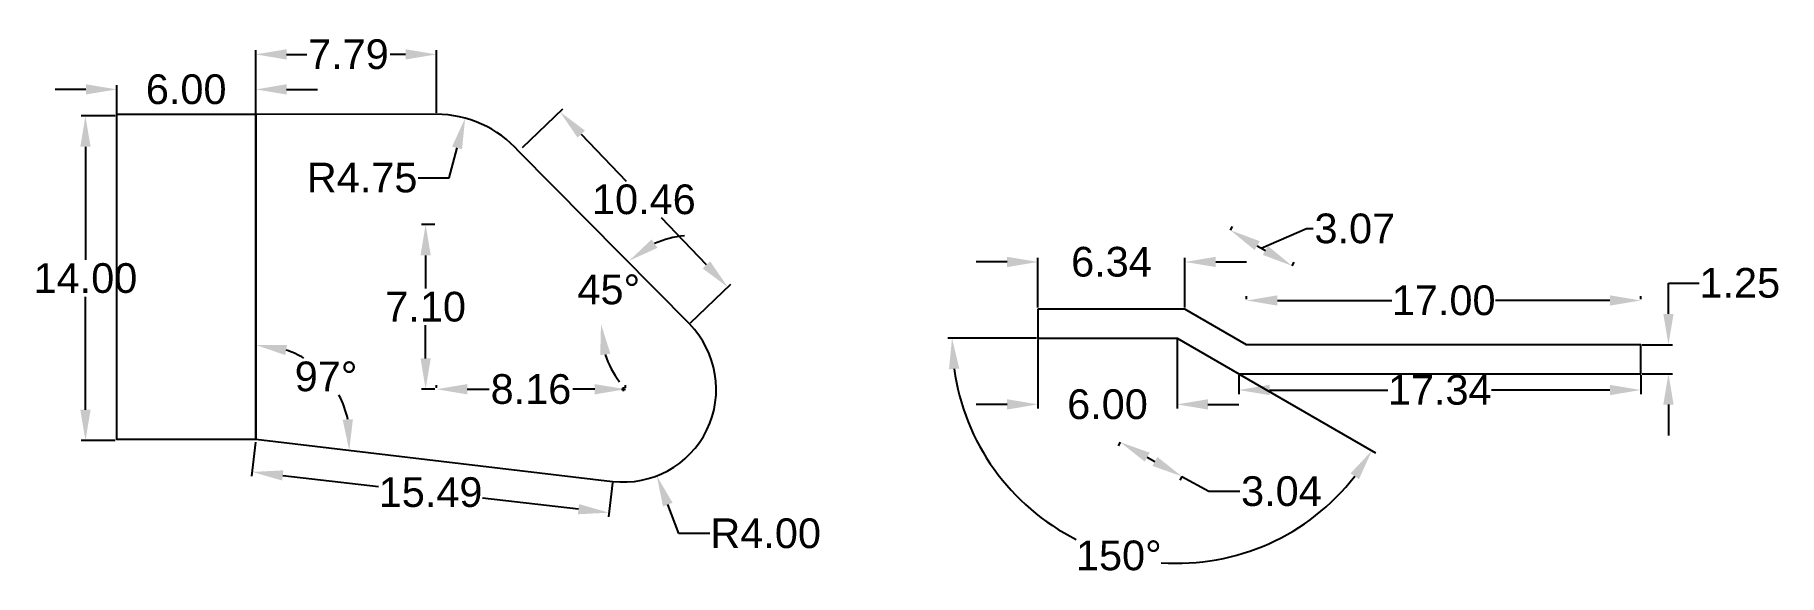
# Model space of a CAD drawing. Header units: centimetres. Extents: x 5.4 to 80.6, y 1.1 to 24.4.
import ezdxf

# ---------------------------------------------------------------- set-up
doc = ezdxf.new("R2010")
doc.units = ezdxf.units.CM
doc.header["$MEASUREMENT"] = 0
for name, color, linetype, lineweight in [('cotari', 50, 'Continuous', 30), ('vedere lateral', 30, 'Continuous', 25), ('vedere_sus', 210, 'Continuous', 25)]:
    doc.layers.add(name, color=color, linetype=linetype, lineweight=lineweight)
doc.styles.get("Standard").update_dxf_attribs({"font": 'arial.ttf'})
doc.dimstyles.get("Standard").update_dxf_attribs({"dimtxt": 1.28, "dimasz": 1.33, "dimexe": 0.18, "dimexo": 0.0625, "dimgap": 0.14, "dimtad": 0, "dimtih": 1, "dimtoh": 1, "dimzin": 0, "dimdsep": 46, "dimtxsty": 'Standard', "dimcen": 0.09, "dimadec": 0, "dimazin": 0, "dimtfac": 1, "dimtofl": 0, "dimtmove": 0, "dimatfit": 3, "dimfxl": 1, "dimtolj": 1, "dimtzin": 0, "dimarcsym": 0})

# ---------------------------------------------------------------- blocks, each defined once
blk = doc.blocks.new('*D1')
at = {"layer": 'cotari', "color": 0, "lineweight": -2, "transparency": 16777216}
for p, q in [((8.839, 20.872), (7.374, 20.872)), ((7.554, 19.542), (7.554, 14.665)), ((7.554, 8.202), (7.554, 13.078)), ((8.833, 6.872), (7.374, 6.872))]:
    blk.add_line(p, q, dxfattribs=at)
at = {"layer": 'cotari', "color": 0, "transparency": 16777216}
for points in [[(7.333, 19.542), (7.776, 19.542), (7.554, 20.872)], [(7.333, 8.202), (7.776, 8.202), (7.554, 6.872)]]:
    blk.add_solid(points, dxfattribs=at)
at = {"layer": 'Defpoints', "color": 0, "transparency": 16777216}
for p in [(8.901, 20.872, -0.133), (7.554, 6.872), (8.895, 6.872, -0.133)]:
    blk.add_point(p, dxfattribs=at)
at = {"layer": 'cotari', "color": 0, "transparency": 16777216, "insert": (7.554, 13.872), "char_height": 1.28, "attachment_point": 5}
blk.add_mtext('\\A1;14.00', dxfattribs=at)
blk = doc.blocks.new('*D2')
at = {"layer": 'cotari', "color": 0, "lineweight": -2, "transparency": 16777216}
for p, q in [((7.571, 22.012), (6.241, 22.012)), ((8.901, 20.934), (8.901, 22.192)), ((14.897, 20.934), (14.897, 22.192)), ((16.227, 22.012), (17.557, 22.012))]:
    blk.add_line(p, q, dxfattribs=at)
at = {"layer": 'cotari', "color": 0, "transparency": 16777216}
for points in [[(7.571, 22.234), (7.571, 21.791), (8.901, 22.012)], [(16.227, 22.234), (16.227, 21.791), (14.897, 22.012)]]:
    blk.add_solid(points, dxfattribs=at)
at = {"layer": 'Defpoints', "color": 0, "transparency": 16777216}
for p in [(8.901, 22.012), (8.901, 20.872, -0.133), (14.897, 20.872, -0.133)]:
    blk.add_point(p, dxfattribs=at)
at = {"layer": 'cotari', "color": 0, "transparency": 16777216, "insert": (11.899, 22.012), "char_height": 1.28, "attachment_point": 5}
blk.add_mtext('\\A1;6.00', dxfattribs=at)
blk = doc.blocks.new('*D3')
at = {"layer": 'cotari', "color": 0, "lineweight": -2, "transparency": 16777216}
for p, q in [((26.41, 19.502), (28.15, 21.17)), ((28.94, 20.085), (30.88, 18.06)), ((34.339, 14.449), (32.4, 16.473)), ((33.649, 11.945), (35.389, 13.613))]:
    blk.add_line(p, q, dxfattribs=at)
at = {"layer": 'cotari', "color": 0, "transparency": 16777216}
for points in [[(29.1, 20.238), (28.78, 19.931), (28.02, 21.045)], [(34.499, 14.602), (34.179, 14.295), (35.259, 13.488)]]:
    blk.add_solid(points, dxfattribs=at)
at = {"layer": 'Defpoints', "color": 0, "transparency": 16777216}
for p in [(26.364, 19.459, -0.133), (35.259, 13.488), (33.604, 11.902)]:
    blk.add_point(p, dxfattribs=at)
at = {"layer": 'cotari', "color": 0, "transparency": 16777216, "insert": (31.64, 17.267), "char_height": 1.28, "attachment_point": 5}
blk.add_mtext('\\A1;10.46', dxfattribs=at)
blk = doc.blocks.new('*D4')
at = {"layer": 'cotari', "color": 0, "lineweight": -2, "transparency": 16777216}
for p, q in [((14.897, 20.934), (14.897, 23.702)), ((16.227, 23.522), (17.098, 23.522)), ((21.36, 23.522), (20.695, 23.522)), ((22.69, 21.001), (22.69, 23.702))]:
    blk.add_line(p, q, dxfattribs=at)
at = {"layer": 'cotari', "color": 0, "transparency": 16777216}
for points in [[(16.227, 23.743), (16.227, 23.3), (14.897, 23.522)], [(21.36, 23.743), (21.36, 23.3), (22.69, 23.522)]]:
    blk.add_solid(points, dxfattribs=at)
at = {"layer": 'Defpoints', "color": 0, "transparency": 16777216}
for p in [(22.69, 23.522), (14.897, 20.872, -0.133), (22.69, 20.939)]:
    blk.add_point(p, dxfattribs=at)
at = {"layer": 'cotari', "color": 0, "transparency": 16777216, "insert": (18.897, 23.522), "char_height": 1.28, "attachment_point": 5}
blk.add_mtext('\\A1;7.79', dxfattribs=at)
blk = doc.blocks.new('*D5')
at = {"layer": 'cotari', "color": 0, "lineweight": -2, "transparency": 16777216}
for p, q in [((14.89, 6.81), (14.723, 5.345)), ((16.065, 5.373), (20.2, 4.901)), ((30.284, 5.054), (30.117, 3.589)), ((28.816, 3.919), (24.681, 4.39))]:
    blk.add_line(p, q, dxfattribs=at)
at = {"layer": 'cotari', "color": 0, "transparency": 16777216}
for points in [[(16.09, 5.593), (16.04, 5.153), (14.743, 5.523)], [(28.841, 4.139), (28.791, 3.699), (30.137, 3.768)]]:
    blk.add_solid(points, dxfattribs=at)
at = {"layer": 'Defpoints', "color": 0, "transparency": 16777216}
for p in [(14.897, 6.872, -0.133), (30.291, 5.116), (30.137, 3.768)]:
    blk.add_point(p, dxfattribs=at)
at = {"layer": 'cotari', "color": 0, "transparency": 16777216, "insert": (22.44, 4.646), "char_height": 1.28, "attachment_point": 5}
blk.add_mtext('\\A1;15.49', dxfattribs=at)
blk = doc.blocks.new('*D6')
at = {"layer": 'cotari', "color": 0, "lineweight": -2, "transparency": 16777216}
for start, end in [(94.73614, 114.25243), (197.8041, 217.32039)]:
    blk.add_arc((33.712, 11.788), 3.924, start, end, dxfattribs=at)
at = {"layer": 'cotari', "color": 0, "transparency": 16777216}
for points in [[(32.225, 15.182), (31.977, 15.549), (30.998, 14.622)], [(29.757, 10.558), (30.196, 10.62), (29.791, 11.906)]]:
    blk.add_solid(points, dxfattribs=at)
at = {"layer": 'Defpoints', "color": 0, "transparency": 16777216}
for p in [(26.364, 19.459, -0.133), (30.363, 13.832), (26.409, 12.007), (29.91, 11.902), (33.604, 11.902)]:
    blk.add_point(p, dxfattribs=at)
at = {"layer": 'cotari', "color": 0, "transparency": 16777216, "insert": (30.127, 13.382), "char_height": 1.28, "attachment_point": 5}
blk.add_mtext('\\A1;45°', dxfattribs=at)
blk = doc.blocks.new('*D8')
at = {"layer": 'cotari', "color": 0, "lineweight": -2, "transparency": 16777216}
for p, q in [((30.67, 9.089), (30.85, 9.089)), ((30.76, 8.999), (30.76, 9.179)), ((33.151, 2.872), (32.673, 4.114)), ((34.481, 2.872), (33.151, 2.872))]:
    blk.add_line(p, q, dxfattribs=at)
at = {"layer": 'cotari', "color": 0, "transparency": 16777216}
blk.add_solid([(32.88, 4.193), (32.466, 4.034), (32.196, 5.355)], dxfattribs=at)
at = {"layer": 'Defpoints', "color": 0, "transparency": 16777216}
for p in [(30.76, 9.089), (32.196, 5.355)]:
    blk.add_point(p, dxfattribs=at)
at = {"layer": 'cotari', "color": 0, "transparency": 16777216, "insert": (36.893, 2.872), "char_height": 1.28, "attachment_point": 5}
blk.add_mtext('\\A1;R4.00', dxfattribs=at)
blk = doc.blocks.new('*D9')
at = {"layer": 'cotari', "color": 0, "lineweight": -2, "transparency": 16777216}
for p, q in [((23.236, 18.206), (23.583, 19.49)), ((21.906, 18.206), (23.236, 18.206))]:
    blk.add_line(p, q, dxfattribs=at)
at = {"layer": 'cotari', "color": 0, "transparency": 16777216}
blk.add_solid([(23.369, 19.548), (23.797, 19.432), (23.931, 20.774)], dxfattribs=at)
at = {"layer": 'Defpoints', "color": 0, "transparency": 16777216}
for p in [(23.931, 20.774), (22.69, 16.189)]:
    blk.add_point(p, dxfattribs=at)
at = {"layer": 'cotari', "color": 0, "transparency": 16777216, "insert": (19.486, 18.206), "char_height": 1.28, "attachment_point": 5}
blk.add_mtext('\\A1;R4.75', dxfattribs=at)
blk = doc.blocks.new('*D10')
at = {"layer": 'cotari', "color": 0, "lineweight": -2, "transparency": 16777216}
for p, q in [((22.69, 9.151), (22.69, 9.269)), ((24.02, 9.089), (24.967, 9.089)), ((29.52, 9.089), (28.573, 9.089)), ((30.85, 9.151), (30.85, 9.269))]:
    blk.add_line(p, q, dxfattribs=at)
at = {"layer": 'cotari', "color": 0, "transparency": 16777216}
for points in [[(24.02, 9.31), (24.02, 8.867), (22.69, 9.089)], [(29.52, 9.31), (29.52, 8.867), (30.85, 9.089)]]:
    blk.add_solid(points, dxfattribs=at)
at = {"layer": 'Defpoints', "color": 0, "transparency": 16777216}
for p in [(22.69, 9.089), (22.69, 9.089), (30.85, 9.089)]:
    blk.add_point(p, dxfattribs=at)
at = {"layer": 'cotari', "color": 0, "transparency": 16777216, "insert": (26.77, 9.089), "char_height": 1.28, "attachment_point": 5}
blk.add_mtext('\\A1;8.16', dxfattribs=at)
blk = doc.blocks.new('*D11')
at = {"layer": 'cotari', "color": 0, "lineweight": -2, "transparency": 16777216}
for p, q in [((22.628, 16.189), (22.047, 16.189)), ((22.227, 14.859), (22.227, 13.432)), ((22.227, 10.419), (22.227, 11.845)), ((22.628, 9.089), (22.047, 9.089))]:
    blk.add_line(p, q, dxfattribs=at)
at = {"layer": 'cotari', "color": 0, "transparency": 16777216}
for points in [[(22.005, 14.859), (22.448, 14.859), (22.227, 16.189)], [(22.005, 10.419), (22.448, 10.419), (22.227, 9.089)]]:
    blk.add_solid(points, dxfattribs=at)
at = {"layer": 'Defpoints', "color": 0, "transparency": 16777216}
for p in [(22.69, 16.189), (22.227, 9.089), (22.69, 9.089)]:
    blk.add_point(p, dxfattribs=at)
at = {"layer": 'cotari', "color": 0, "transparency": 16777216, "insert": (22.227, 12.639), "char_height": 1.28, "attachment_point": 5}
blk.add_mtext('\\A1;7.10', dxfattribs=at)
blk = doc.blocks.new('*D12')
at = {"layer": 'cotari', "color": 0, "lineweight": -2, "transparency": 16777216}
for start, end in [(59.27995, 71.15831), (12.10682, 27.97127)]:
    blk.add_arc((14.897, 6.934), 4.063, start, end, dxfattribs=at)
at = {"layer": 'cotari', "color": 0, "transparency": 16777216}
for points in [[(16.173, 10.561), (16.245, 10.998), (14.897, 10.997)], [(19.091, 7.797), (18.648, 7.776), (18.932, 6.458)]]:
    blk.add_solid(points, dxfattribs=at)
at = {"layer": 'Defpoints', "color": 0, "transparency": 16777216}
for p in [(14.897, 20.934), (18.564, 8.684), (14.897, 6.934), (14.897, 6.934), (30.291, 5.116)]:
    blk.add_point(p, dxfattribs=at)
at = {"layer": 'cotari', "color": 0, "transparency": 16777216, "insert": (17.933, 9.633), "char_height": 1.28, "attachment_point": 5}
blk.add_mtext('\\A1;97°', dxfattribs=at)
blk = doc.blocks.new('*D16')
at = {"layer": 'cotari', "color": 0, "lineweight": -2, "transparency": 16777216}
for p, q in [((47.307, 14.576), (45.977, 14.576)), ((48.637, 12.605), (48.637, 14.756)), ((54.978, 12.605), (54.978, 14.756)), ((56.308, 14.576), (57.638, 14.576))]:
    blk.add_line(p, q, dxfattribs=at)
at = {"layer": 'cotari', "color": 0, "transparency": 16777216}
for points in [[(47.307, 14.798), (47.307, 14.354), (48.637, 14.576)], [(56.308, 14.798), (56.308, 14.354), (54.978, 14.576)]]:
    blk.add_solid(points, dxfattribs=at)
at = {"layer": 'Defpoints', "color": 0, "transparency": 16777216}
for p in [(48.637, 14.576), (48.637, 12.542), (54.978, 12.542)]:
    blk.add_point(p, dxfattribs=at)
at = {"layer": 'cotari', "color": 0, "transparency": 16777216, "insert": (51.808, 14.576), "char_height": 1.28, "attachment_point": 5}
blk.add_mtext('\\A1;6.34', dxfattribs=at)
blk = doc.blocks.new('*D17')
at = {"layer": 'cotari', "color": 0, "lineweight": -2, "transparency": 16777216}
for p, q in [((48.637, 11.23), (48.637, 8.255)), ((54.637, 11.23), (54.637, 8.255)), ((47.307, 8.435), (45.977, 8.435)), ((55.967, 8.435), (57.297, 8.435))]:
    blk.add_line(p, q, dxfattribs=at)
at = {"layer": 'cotari', "color": 0, "transparency": 16777216}
for points in [[(47.307, 8.657), (47.307, 8.214), (48.637, 8.435)], [(55.967, 8.657), (55.967, 8.214), (54.637, 8.435)]]:
    blk.add_solid(points, dxfattribs=at)
at = {"layer": 'Defpoints', "color": 0, "transparency": 16777216}
for p in [(48.637, 11.292), (54.637, 11.292), (54.637, 8.435)]:
    blk.add_point(p, dxfattribs=at)
at = {"layer": 'cotari', "color": 0, "transparency": 16777216, "insert": (51.637, 8.435), "char_height": 1.28, "attachment_point": 5}
blk.add_mtext('\\A1;6.00', dxfattribs=at)
blk = doc.blocks.new('*D18')
at = {"layer": 'cotari', "color": 0, "lineweight": -2, "transparency": 16777216}
for p, q in [((75.832, 12.337), (75.832, 13.667)), ((75.832, 13.667), (77.162, 13.667)), ((74.7, 11.007), (76.012, 11.007)), ((74.7, 9.757), (76.012, 9.757)), ((75.832, 8.427), (75.832, 7.097))]:
    blk.add_line(p, q, dxfattribs=at)
at = {"layer": 'cotari', "color": 0, "transparency": 16777216}
for points in [[(75.61, 12.337), (76.053, 12.337), (75.832, 11.007)], [(75.61, 8.427), (76.053, 8.427), (75.832, 9.757)]]:
    blk.add_solid(points, dxfattribs=at)
at = {"layer": 'Defpoints', "color": 0, "transparency": 16777216}
for p in [(74.637, 11.007), (75.832, 11.007), (74.637, 9.757)]:
    blk.add_point(p, dxfattribs=at)
at = {"layer": 'cotari', "color": 0, "transparency": 16777216, "insert": (78.909, 13.667), "char_height": 1.28, "attachment_point": 5}
blk.add_mtext('\\A1;1.25', dxfattribs=at)
blk = doc.blocks.new('*D19')
at = {"layer": 'cotari', "color": 0, "lineweight": -2, "transparency": 16777216}
for p, q in [((57.637, 12.977), (57.637, 13.094)), ((58.967, 12.914), (63.9, 12.914)), ((73.307, 12.914), (68.374, 12.914)), ((74.637, 12.977), (74.637, 13.094))]:
    blk.add_line(p, q, dxfattribs=at)
at = {"layer": 'cotari', "color": 0, "transparency": 16777216}
for points in [[(58.967, 13.136), (58.967, 12.692), (57.637, 12.914)], [(73.307, 13.136), (73.307, 12.692), (74.637, 12.914)]]:
    blk.add_solid(points, dxfattribs=at)
at = {"layer": 'Defpoints', "color": 0, "transparency": 16777216}
for p in [(57.637, 12.914), (74.637, 12.914), (74.637, 12.914)]:
    blk.add_point(p, dxfattribs=at)
at = {"layer": 'cotari', "color": 0, "transparency": 16777216, "insert": (66.137, 12.914), "char_height": 1.28, "attachment_point": 5}
blk.add_mtext('\\A1;17.00', dxfattribs=at)
blk = doc.blocks.new('*D20')
at = {"layer": 'cotari', "color": 0, "lineweight": -2, "transparency": 16777216}
for p, q in [((57.296, 9.694), (57.296, 8.875)), ((58.626, 9.055), (63.73, 9.055)), ((73.307, 9.055), (68.203, 9.055)), ((74.637, 9.694), (74.637, 8.875))]:
    blk.add_line(p, q, dxfattribs=at)
at = {"layer": 'cotari', "color": 0, "transparency": 16777216}
for points in [[(58.626, 9.277), (58.626, 8.833), (57.296, 9.055)], [(73.307, 9.277), (73.307, 8.833), (74.637, 9.055)]]:
    blk.add_solid(points, dxfattribs=at)
at = {"layer": 'Defpoints', "color": 0, "transparency": 16777216}
for p in [(57.296, 9.757), (74.637, 9.757), (74.637, 9.055)]:
    blk.add_point(p, dxfattribs=at)
at = {"layer": 'cotari', "color": 0, "transparency": 16777216, "insert": (65.967, 9.055), "char_height": 1.28, "attachment_point": 5}
blk.add_mtext('\\A1;17.34', dxfattribs=at)
blk = doc.blocks.new('*D21')
at = {"layer": 'cotari', "color": 0, "lineweight": -2, "transparency": 16777216}
for p, q in [((56.941, 15.942), (57.031, 16.097)), ((58.27, 15.174), (60.223, 16.013)), ((60.223, 16.013), (60.503, 16.013)), ((58.093, 15.277), (58.448, 15.071)), ((59.6, 14.406), (59.69, 14.562))]:
    blk.add_line(p, q, dxfattribs=at)
at = {"layer": 'cotari', "color": 0, "transparency": 16777216}
for points in [[(58.204, 15.469), (57.982, 15.085), (56.941, 15.942)], [(58.559, 15.263), (58.337, 14.88), (59.6, 14.406)]]:
    blk.add_solid(points, dxfattribs=at)
at = {"layer": 'Defpoints', "color": 0, "transparency": 16777216}
for p in [(56.91, 15.887), (59.569, 14.352), (59.6, 14.406)]:
    blk.add_point(p, dxfattribs=at)
at = {"layer": 'cotari', "color": 0, "transparency": 16777216, "insert": (62.305, 16.013), "char_height": 1.28, "attachment_point": 5}
blk.add_mtext('\\A1;3.07', dxfattribs=at)
blk = doc.blocks.new('*D22')
at = {"layer": 'cotari', "color": 0, "lineweight": -2, "transparency": 16777216}
for p, q in [((52.187, 6.805), (52.099, 6.648)), ((53.35, 6.161), (53.682, 5.977)), ((54.845, 5.332), (54.758, 5.175)), ((54.845, 5.332), (56.009, 4.688)), ((56.009, 4.688), (57.339, 4.688))]:
    blk.add_line(p, q, dxfattribs=at)
at = {"layer": 'cotari', "color": 0, "transparency": 16777216}
for points in [[(53.457, 6.355), (53.243, 5.967), (52.187, 6.805)], [(53.789, 6.171), (53.575, 5.783), (54.845, 5.332)]]:
    blk.add_solid(points, dxfattribs=at)
at = {"layer": 'Defpoints', "color": 0, "transparency": 16777216}
for p in [(52.217, 6.86), (54.845, 5.332), (54.876, 5.387)]:
    blk.add_point(p, dxfattribs=at)
at = {"layer": 'cotari', "color": 0, "transparency": 16777216, "insert": (59.138, 4.688), "char_height": 1.28, "attachment_point": 5}
blk.add_mtext('\\A1;3.04', dxfattribs=at)
blk = doc.blocks.new('*D23')
at = {"layer": 'cotari', "color": 0, "lineweight": -2, "transparency": 16777216}
for p, q in [((48.575, 11.292), (44.751, 11.292)), ((57.35, 9.726), (63.198, 6.349))]:
    blk.add_line(p, q, dxfattribs=at)
for start, end in [(187.85762, 243.40813), (265.98568, 322.14238)]:
    blk.add_arc((54.637, 11.292), 9.706, start, end, dxfattribs=at)
at = {"layer": 'cotari', "color": 0, "transparency": 16777216}
for points in [[(44.801, 9.95), (45.244, 9.98), (44.931, 11.292)], [(62.116, 5.459), (62.484, 5.212), (63.042, 6.439)]]:
    blk.add_solid(points, dxfattribs=at)
at = {"layer": 'Defpoints', "color": 0, "transparency": 16777216}
for p in [(48.637, 11.292), (54.637, 11.292), (54.637, 11.292), (57.296, 9.757), (48.398, 3.857)]:
    blk.add_point(p, dxfattribs=at)
at = {"layer": 'cotari', "color": 0, "transparency": 16777216, "insert": (52.125, 1.917), "char_height": 1.28, "attachment_point": 5}
blk.add_mtext('\\A1;150°', dxfattribs=at)

msp = doc.modelspace()

# ---------------------------------------------------------------- linework, layer by layer
at = {"layer": 'vedere lateral'}
msp.add_line((26.244, 19.34), (26.244, 19.34), dxfattribs=at)
msp.add_lwpolyline([(14.897, 20.934), (8.897, 20.934), (8.897, 6.934), (14.897, 6.934)], close=True, dxfattribs=at)
msp.add_lwpolyline([(14.897, 6.934), (30.291, 5.116, 0.709549), (33.604, 11.902), (26.244, 19.34, 0.214535), (22.69, 20.939), (14.897, 20.934)], format="xyb", close=True, dxfattribs=at)
at = {"layer": 'vedere_sus'}
msp.add_polyline3d([(48.637, 12.542, 0), (48.637, 11.292, 0), (54.637, 11.292, 0), (57.296, 9.757, 0), (62.796, 9.757, 0), (62.796, 9.757, 0), (67.296, 9.757, 0), (67.296, 9.757, 0), (74.637, 9.757, 0), (74.637, 11.007, 0), (67.296, 11.007, 0), (67.296, 11.007, 0), (62.796, 11.007, 0), (62.796, 11.007, 0), (57.637, 11.007, 0), (54.978, 12.542, 0)], close=True, dxfattribs=at)

# ---------------------------------------------------------------- dimensions: what is measured, and where the dimension line sits
at = {"layer": 'cotari'}
dim = msp.add_linear_dim(base=(22.69, 23.522), p1=(14.897, 20.872, -0.133), p2=(22.69, 20.939), dimstyle='Standard', dxfattribs=at)
dim.commit()
dim.dimension.update_dxf_attribs({"geometry": '*D4', "text_midpoint": (18.897, 23.522), "dimtype": 160})
for base, p1, p2, picture, middle in [((8.901, 22.012), (14.897, 20.872, -0.133), (8.901, 20.872, -0.133), '*D2', (11.899, 22.012)), ((48.637, 14.576), (54.978, 12.542), (48.637, 12.542), '*D16', (51.808, 14.576)), ((74.637, 12.914), (57.637, 12.914), (74.637, 12.914), '*D19', (66.137, 12.914)), ((54.637, 8.435), (48.637, 11.292), (54.637, 11.292), '*D17', (51.637, 8.435)), ((22.69, 9.089), (30.85, 9.089), (22.69, 9.089), '*D10', (26.77, 9.089)), ((74.637, 9.055), (57.296, 9.757), (74.637, 9.757), '*D20', (65.967, 9.055))]:
    dim = msp.add_linear_dim(base=base, p1=p1, p2=p2, dimstyle='Standard', dxfattribs=at)
    dim.commit()
    dim.dimension.update_dxf_attribs({"geometry": picture, "text_midpoint": middle})
for p1, p2, distance, picture, middle in [((26.3645, 19.4592, -0.1325), (33.6036, 11.9021), 2.2927, '*D3', (31.6397, 17.2666)), ((14.897, 6.872, -0.133), (30.291, 5.116), -1.357, '*D5', (22.44, 4.646)), ((52.217, 6.86), (54.876, 5.387), -0.062, '*D22', (59.138, 4.688))]:
    dim = msp.add_aligned_dim(p1=p1, p2=p2, distance=distance, dimstyle='Standard', dxfattribs=at)
    dim.commit()
    dim.dimension.update_dxf_attribs({"geometry": picture, "text_midpoint": middle})
for base, p1, p2, picture, middle in [((7.554, 6.872), (8.901, 20.872, -0.133), (8.895, 6.872, -0.133), '*D1', (7.554, 13.872)), ((22.227, 9.089), (22.69, 16.189), (22.69, 9.089), '*D11', (22.227, 12.639)), ((75.832, 11.007), (74.637, 9.757), (74.637, 11.007), '*D18', (78.909, 13.667))]:
    dim = msp.add_linear_dim(base=base, p1=p1, p2=p2, angle=90, dimstyle='Standard', dxfattribs=at)
    dim.commit()
    dim.dimension.update_dxf_attribs({"geometry": picture, "text_midpoint": middle})
for base, line1, line2, picture, middle in [((18.564, 8.684), ((14.897, 20.934), (14.897, 6.934)), ((14.897, 6.934), (30.291, 5.116)), '*D12', (17.933, 9.633)), ((30.363, 13.832), ((26.409, 12.007), (29.91, 11.902)), ((26.364, 19.459, -0.133), (33.604, 11.902)), '*D6', (30.127, 13.382)), ((48.398, 3.857), ((48.637, 11.292), (54.637, 11.292)), ((54.637, 11.292), (57.296, 9.757)), '*D23', (52.125, 1.917))]:
    dim = msp.add_angular_dim_2l(base=base, line1=line1, line2=line2, dimstyle='Standard', dxfattribs=at)
    dim.commit()
    dim.dimension.update_dxf_attribs({"geometry": picture, "text_midpoint": middle})
dim = msp.add_radius_dim(center=(22.69, 16.189), mpoint=(23.931, 20.774), dimstyle='Standard', dxfattribs=at)
dim.commit()
dim.dimension.update_dxf_attribs({"geometry": '*D9', "text_midpoint": (19.486, 18.206), "dimtype": 164})
dim = msp.add_linear_dim(base=(59.6, 14.406), p1=(56.91, 15.887), p2=(59.569, 14.352), angle=330, dimstyle='Standard', override={"dimtmove": 1}, dxfattribs=at)
dim.commit()
dim.dimension.update_dxf_attribs({"geometry": '*D21', "text_midpoint": (60.643, 16.013), "dimtype": 161})
dim = msp.add_radius_dim(center=(30.76, 9.089), mpoint=(32.196, 5.355), dimstyle='Standard', dxfattribs=at)
dim.commit()
dim.dimension.update_dxf_attribs({"geometry": '*D8', "text_midpoint": (36.893, 2.872)})

doc.saveas('drawing.dxf')
